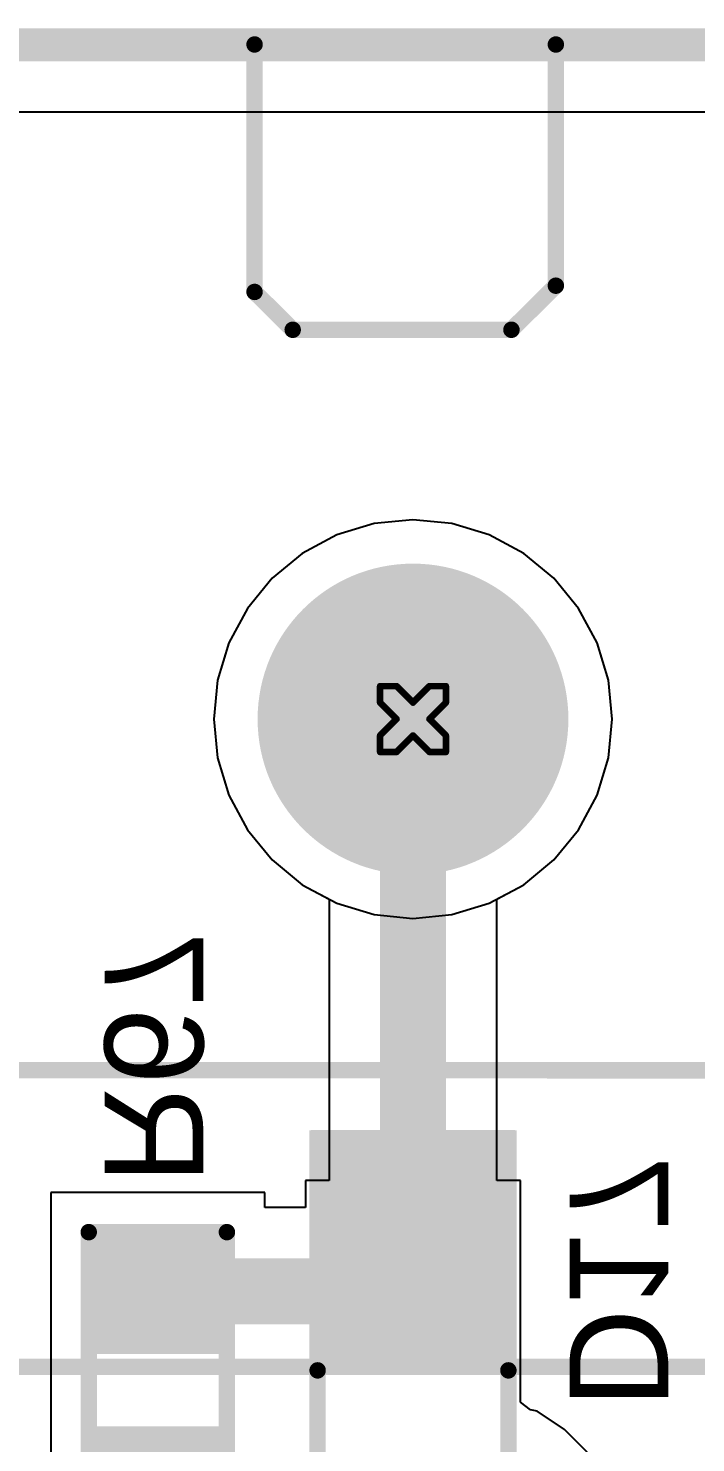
# Model space of a CAD drawing. Header units: inches. Extents: x 0 to 198, y 0 to 199.
# Drawn here: x 2.1984 to 2.4013, y 4.2995 to 4.7294 of the extents above; entities that cross this region are included whole.
import ezdxf

# ---------------------------------------------------------------- set-up
doc = ezdxf.new("R2010")
doc.units = ezdxf.units.IN
doc.header["$MEASUREMENT"] = 0
for name, color, linetype in [('Board Outline', 216, 'Continuous'), ('Bottom Layer', 5, 'Continuous'), ('Bottom Overlay', 54, 'Continuous'), ('Bottom Paste', 16, 'Continuous'), ('Bottom Solder', 6, 'Continuous'), ('Drill Drawing', 1, 'Continuous'), ('Layer 1', 16, 'Continuous'), ('Layer 2', 76, 'Continuous'), ('Multi-Layer', 9, 'Continuous'), ('Pad Holes', 156, 'Continuous'), ('Top Layer', 1, 'Continuous'), ('Top Overlay', 2, 'Continuous'), ('Top Solder', 216, 'Continuous')]:
    doc.layers.add(name, color=color, linetype=linetype)
doc.styles.add('Arial', font='', dxfattribs={"height": 0.2})
doc.styles.get('Arial').set_extended_font_data('Arial')

# ---------------------------------------------------------------- blocks, each defined once
blk = doc.blocks.new('DB128V_5_08_9P_GN_S_22')
at = {"layer": 'Bottom Layer'}
h = blk.add_hatch(color=5, dxfattribs=at)
edge = h.paths.add_edge_path()
edge.add_arc((0, 0), 0.04528, 0, 360)
at = {"layer": 'Bottom Solder'}
h = blk.add_hatch(color=6, dxfattribs=at)
edge = h.paths.add_edge_path()
edge.add_arc((0, 0), 0.04724, 0, 360)
at = {"layer": 'Layer 1'}
h = blk.add_hatch(color=16, dxfattribs=at)
edge = h.paths.add_edge_path()
edge.add_arc((0, 0), 0.04528, 0, 360)
at = {"layer": 'Layer 2'}
h = blk.add_hatch(color=76, dxfattribs=at)
edge = h.paths.add_edge_path()
edge.add_arc((0, 0), 0.04528, 0, 360)
at = {"layer": 'Multi-Layer'}
h = blk.add_hatch(color=9, dxfattribs=at)
edge = h.paths.add_edge_path()
edge.add_arc((0, 0), 0.04528, 0, 360)
at = {"layer": 'Pad Holes'}
h = blk.add_hatch(color=7, dxfattribs=at)
edge = h.paths.add_edge_path()
edge.add_arc((0, 0), 0.02953, 0, 360)
at = {"layer": 'Top Layer'}
h = blk.add_hatch(color=1, dxfattribs=at)
edge = h.paths.add_edge_path()
edge.add_arc((0, 0), 0.04528, 0, 360)
at = {"layer": 'Top Solder'}
h = blk.add_hatch(color=216, dxfattribs=at)
edge = h.paths.add_edge_path()
edge.add_arc((0, 0), 0.04724, 0, 360)
at = {"layer": 'Top Overlay'}
for points in [[(0.9, 0.19685, 0.005, 0.005, 0), (-0.9, 0.19685, 0.005, 0.005, 0)], [(0.9, 0.10654, 0.005, 0.005, 0), (-0.9, 0.10691, 0.005, 0.005, 0)], [(-0.02993, -0.11831, 0.005, 0.005, 0), (-0.04343, -0.13171, 0.005, 0.005, 0)], [(0.03657, -0.11831, 0.005, 0.005, 0), (-0.02993, -0.11831, 0.005, 0.005, 0)], [(0.04817, -0.12981, 0.005, 0.005, 0), (0.03657, -0.11831, 0.005, 0.005, 0)], [(0.04817, -0.20502, 0.005, 0.005, 0), (0.04817, -0.12981, 0.005, 0.005, 0)], [(-0.04343, -0.13171, 0.005, 0.005, 0), (-0.04343, -0.20501, 0.005, 0.005, 0)], [(0.9, -0.20472, 0.005, 0.005, 0), (-0.9, -0.20472, 0.005, 0.005, 0)]]:
    blk.add_lwpolyline(points, format="xyseb", dxfattribs=at)
for points in [[(-0.03118, -0.11831, 0.0025, 0.0025, 1), (-0.02868, -0.11831, 0.0025, 0.0025, 1)], [(-0.03118, -0.11831, 0.0025, 0.0025, 1), (-0.02868, -0.11831, 0.0025, 0.0025, 1)], [(0.03532, -0.11831, 0.0025, 0.0025, 1), (0.03782, -0.11831, 0.0025, 0.0025, 1)], [(0.03532, -0.11831, 0.0025, 0.0025, 1), (0.03782, -0.11831, 0.0025, 0.0025, 1)], [(0.04692, -0.12981, 0.0025, 0.0025, 1), (0.04942, -0.12981, 0.0025, 0.0025, 1)], [(0.04692, -0.12981, 0.0025, 0.0025, 1), (0.04942, -0.12981, 0.0025, 0.0025, 1)], [(-0.04468, -0.13171, 0.0025, 0.0025, 1), (-0.04218, -0.13171, 0.0025, 0.0025, 1)], [(-0.04468, -0.13171, 0.0025, 0.0025, 1), (-0.04218, -0.13171, 0.0025, 0.0025, 1)], [(-0.04468, -0.20501, 0.0025, 0.0025, 1), (-0.04218, -0.20501, 0.0025, 0.0025, 1)], [(0.04692, -0.20502, 0.0025, 0.0025, 1), (0.04942, -0.20502, 0.0025, 0.0025, 1)]]:
    blk.add_lwpolyline(points, format="xyseb", close=True, dxfattribs=at)
blk = doc.blocks.new('R___0603_B_124')
at = {"layer": 'Bottom Layer'}
for points in [[(-0.045, -0.0175), (-0.045, 0.0175), (-0.015, 0.0175), (-0.015, -0.0175)], [(0.015, -0.0175), (0.015, 0.0175), (0.045, 0.0175), (0.045, -0.0175)]]:
    blk.add_hatch(color=5, dxfattribs=at).paths.add_polyline_path(points)
at = {"layer": 'Bottom Paste'}
for points in [[(-0.045, -0.0175), (-0.045, 0.0175), (-0.015, 0.0175), (-0.015, -0.0175)], [(0.015, -0.0175), (0.015, 0.0175), (0.045, 0.0175), (0.045, -0.0175)]]:
    blk.add_hatch(color=16, dxfattribs=at).paths.add_polyline_path(points)
at = {"layer": 'Bottom Solder'}
for points in [[(-0.049, -0.0215), (-0.049, 0.0215), (-0.011, 0.0215), (-0.011, -0.0215)], [(0.011, -0.0215), (0.011, 0.0215), (0.049, 0.0215), (0.049, -0.0215)]]:
    blk.add_hatch(color=6, dxfattribs=at).paths.add_polyline_path(points)
at = {"layer": 'Bottom Overlay'}
for points in [[(-0.048, -0.021, 0.005, 0.005, 0), (-0.048, 0.021, 0.005, 0.005, 0)], [(0.048, 0.021, 0.005, 0.005, 0), (-0.048, 0.021, 0.005, 0.005, 0)], [(0.048, -0.021, 0.005, 0.005, 0), (0.048, 0.021, 0.005, 0.005, 0)], [(0.048, -0.021, 0.005, 0.005, 0), (-0.048, -0.021, 0.005, 0.005, 0)]]:
    blk.add_lwpolyline(points, format="xyseb", dxfattribs=at)
for points in [[(-0.04925, 0.021, 0.0025, 0.0025, 1), (-0.04675, 0.021, 0.0025, 0.0025, 1)], [(-0.04925, 0.021, 0.0025, 0.0025, 1), (-0.04675, 0.021, 0.0025, 0.0025, 1)], [(0.04675, 0.021, 0.0025, 0.0025, 1), (0.04925, 0.021, 0.0025, 0.0025, 1)], [(0.04675, 0.021, 0.0025, 0.0025, 1), (0.04925, 0.021, 0.0025, 0.0025, 1)], [(-0.04925, -0.021, 0.0025, 0.0025, 1), (-0.04675, -0.021, 0.0025, 0.0025, 1)], [(-0.04925, -0.021, 0.0025, 0.0025, 1), (-0.04675, -0.021, 0.0025, 0.0025, 1)], [(0.04675, -0.021, 0.0025, 0.0025, 1), (0.04925, -0.021, 0.0025, 0.0025, 1)], [(0.04675, -0.021, 0.0025, 0.0025, 1), (0.04925, -0.021, 0.0025, 0.0025, 1)]]:
    blk.add_lwpolyline(points, format="xyseb", close=True, dxfattribs=at)
blk = doc.blocks.new('SOD_123_B_282')
at = {"layer": 'Bottom Layer'}
for points in [[(-0.08071, -0.01772), (-0.08071, 0.01772), (-0.04331, 0.01772), (-0.04331, -0.01772)], [(0.04331, -0.01772), (0.04331, 0.01772), (0.08071, 0.01772), (0.08071, -0.01772)]]:
    blk.add_hatch(color=5, dxfattribs=at).paths.add_polyline_path(points)
at = {"layer": 'Bottom Overlay'}
for points in [[(0.038, 0.01999), (0.111, 0.01999), (0.111, 0.03149), (0.038, 0.03149)], [(0.08346, -0.03101), (0.11101, -0.03101), (0.11101, 0.03099), (0.08346, 0.03099)], [(0.038, -0.03151), (0.111, -0.03151), (0.111, -0.02001), (0.038, -0.02001)]]:
    blk.add_hatch(color=54, dxfattribs=at).paths.add_polyline_path(points)
at = {"layer": 'Bottom Paste'}
for points in [[(-0.08071, -0.01772), (-0.08071, 0.01772), (-0.04331, 0.01772), (-0.04331, -0.01772)], [(0.04331, -0.01772), (0.04331, 0.01772), (0.08071, 0.01772), (0.08071, -0.01772)]]:
    blk.add_hatch(color=16, dxfattribs=at).paths.add_polyline_path(points)
at = {"layer": 'Bottom Solder'}
for points in [[(-0.08471, -0.02172), (-0.08471, 0.02172), (-0.03931, 0.02172), (-0.03931, -0.02172)], [(0.03931, -0.02172), (0.03931, 0.02172), (0.08471, 0.02172), (0.08471, -0.02172)]]:
    blk.add_hatch(color=6, dxfattribs=at).paths.add_polyline_path(points)
at = {"layer": 'Bottom Overlay'}
for points in [[(-0.054, 0.029, 0.005, 0.005, 0), (-0.054, 0.023, 0.005, 0.005, 0)], [(-0.054, 0.029, 0.005, 0.005, 0), (0.038, 0.029, 0.005, 0.005, 0)], [(-0.054, -0.023, 0.005, 0.005, 0), (-0.054, -0.029, 0.005, 0.005, 0)], [(-0.054, -0.029, 0.005, 0.005, 0), (0.038, -0.029, 0.005, 0.005, 0)]]:
    blk.add_lwpolyline(points, format="xyseb", dxfattribs=at)
for points in [[(-0.05525, 0.029, 0.0025, 0.0025, 1), (-0.05275, 0.029, 0.0025, 0.0025, 1)], [(-0.05525, 0.029, 0.0025, 0.0025, 1), (-0.05275, 0.029, 0.0025, 0.0025, 1)], [(0.03675, 0.029, 0.0025, 0.0025, 1), (0.03925, 0.029, 0.0025, 0.0025, 1)], [(-0.05525, 0.023, 0.0025, 0.0025, 1), (-0.05275, 0.023, 0.0025, 0.0025, 1)], [(-0.05525, -0.023, 0.0025, 0.0025, 1), (-0.05275, -0.023, 0.0025, 0.0025, 1)], [(-0.05525, -0.029, 0.0025, 0.0025, 1), (-0.05275, -0.029, 0.0025, 0.0025, 1)], [(-0.05525, -0.029, 0.0025, 0.0025, 1), (-0.05275, -0.029, 0.0025, 0.0025, 1)], [(0.03675, -0.029, 0.0025, 0.0025, 1), (0.03925, -0.029, 0.0025, 0.0025, 1)]]:
    blk.add_lwpolyline(points, format="xyseb", close=True, dxfattribs=at)

msp = doc.modelspace()

# ---------------------------------------------------------------- linework, layer by layer
at = {"layer": 'Board Outline'}
msp.add_lwpolyline([(0, 4.72441, 0.01, 0.01, 0), (6.29921, 4.72441, 0.01, 0.01, 0)], format="xyseb", dxfattribs=at)
at = {"layer": 'Bottom Layer'}
for p, q in [((0.33592, 4.70402), (5.96031, 4.70402)), ((2.30349, 4.57888), (2.29213, 4.57543)), ((2.31531, 4.58004), (2.30349, 4.57888)), ((2.32713, 4.57888), (2.31531, 4.58004)), ((2.33849, 4.57543), (2.32713, 4.57888)), ((2.29213, 4.57543), (2.28166, 4.56983)), ((2.34896, 4.56983), (2.33849, 4.57543)), ((2.28166, 4.56983), (2.27248, 4.5623)), ((2.35814, 4.5623), (2.34896, 4.56983)), ((2.27248, 4.5623), (2.26495, 4.55312)), ((2.36567, 4.55312), (2.35814, 4.5623)), ((2.26495, 4.55312), (2.25935, 4.54265)), ((2.37127, 4.54265), (2.36567, 4.55312)), ((2.25935, 4.54265), (2.25591, 4.53129)), ((2.37471, 4.53129), (2.37127, 4.54265)), ((2.25591, 4.53129), (2.25474, 4.51947)), ((2.37588, 4.51947), (2.37471, 4.53129)), ((2.25474, 4.51947), (2.25591, 4.50766)), ((2.37471, 4.50766), (2.37588, 4.51947)), ((2.25591, 4.50766), (2.25935, 4.4963)), ((2.37127, 4.4963), (2.37471, 4.50766)), ((2.25935, 4.4963), (2.26495, 4.48582)), ((2.36567, 4.48582), (2.37127, 4.4963)), ((2.26495, 4.48582), (2.27248, 4.47665)), ((2.35814, 4.47665), (2.36567, 4.48582)), ((2.27248, 4.47665), (2.28166, 4.46911)), ((2.34896, 4.46911), (2.35814, 4.47665)), ((2.28166, 4.46911), (2.28982, 4.46475)), ((2.3408, 4.46475), (2.34896, 4.46911)), ((2.28982, 4.46475), (2.28982, 4.37924)), ((2.3408, 4.37924), (2.3408, 4.46475)), ((2.28982, 4.37924), (2.28259, 4.37924)), ((2.28259, 4.37924), (2.28259, 4.37103)), ((2.34803, 4.37924), (2.3408, 4.37924)), ((2.34803, 4.31184), (2.34803, 4.37924)), ((2.27023, 4.37554), (2.20523, 4.37554)), ((2.20523, 4.37554), (2.20523, 4.31554)), ((2.27023, 4.37103), (2.27023, 4.37554)), ((2.28259, 4.37103), (2.27023, 4.37103)), ((2.20523, 4.31554), (2.20523, 4.25554)), ((2.35105, 4.30949), (2.34803, 4.31184)), ((2.35309, 4.30909), (2.35105, 4.30949)), ((2.36135, 4.30356), (2.35309, 4.30909)), ((2.38333, 4.28158), (2.36135, 4.30356))]:
    msp.add_line(p, q, dxfattribs=at)
for points in [[(2.31531, 4.34554, 0.02, 0.02, 0), (2.31531, 4.51947, 0.02, 0.02, 0)], [(2.23773, 4.34554, 0.02, 0.02, 0), (2.31531, 4.34554, 0.02, 0.02, 0)]]:
    msp.add_lwpolyline(points, format="xyseb", dxfattribs=at)
for points in [[(2.31031, 4.51947, 0.01, 0.01, 1), (2.32031, 4.51947, 0.01, 0.01, 1)], [(2.23273, 4.34554, 0.01, 0.01, 1), (2.24273, 4.34554, 0.01, 0.01, 1)], [(2.31031, 4.34554, 0.01, 0.01, 1), (2.32031, 4.34554, 0.01, 0.01, 1)], [(2.31031, 4.34554, 0.01, 0.01, 1), (2.32031, 4.34554, 0.01, 0.01, 1)]]:
    msp.add_lwpolyline(points, format="xyseb", close=True, dxfattribs=at)
at = {"layer": 'Drill Drawing'}
for points in [[(2.30531, 4.52447, 0.002, 0.002, 0), (2.30531, 4.52947, 0.002, 0.002, 0)], [(2.30531, 4.52947, 0.002, 0.002, 0), (2.31031, 4.52947, 0.002, 0.002, 0)], [(2.31031, 4.52947, 0.002, 0.002, 0), (2.31531, 4.52447, 0.002, 0.002, 0)], [(2.31531, 4.52447, 0.002, 0.002, 0), (2.32031, 4.52947, 0.002, 0.002, 0)], [(2.32031, 4.52947, 0.002, 0.002, 0), (2.32531, 4.52947, 0.002, 0.002, 0)], [(2.32531, 4.52447, 0.002, 0.002, 0), (2.32531, 4.52947, 0.002, 0.002, 0)], [(2.30531, 4.52447, 0.002, 0.002, 0), (2.31031, 4.51947, 0.002, 0.002, 0)], [(2.32031, 4.51947, 0.002, 0.002, 0), (2.32531, 4.52447, 0.002, 0.002, 0)], [(2.30531, 4.51447, 0.002, 0.002, 0), (2.31031, 4.51947, 0.002, 0.002, 0)], [(2.32031, 4.51947, 0.002, 0.002, 0), (2.32531, 4.51447, 0.002, 0.002, 0)], [(2.30531, 4.50947, 0.002, 0.002, 0), (2.30531, 4.51447, 0.002, 0.002, 0)], [(2.31031, 4.50947, 0.002, 0.002, 0), (2.31531, 4.51447, 0.002, 0.002, 0)], [(2.31531, 4.51447, 0.002, 0.002, 0), (2.32031, 4.50947, 0.002, 0.002, 0)], [(2.32531, 4.50947, 0.002, 0.002, 0), (2.32531, 4.51447, 0.002, 0.002, 0)], [(2.30531, 4.50947, 0.002, 0.002, 0), (2.31031, 4.50947, 0.002, 0.002, 0)], [(2.32031, 4.50947, 0.002, 0.002, 0), (2.32531, 4.50947, 0.002, 0.002, 0)]]:
    msp.add_lwpolyline(points, format="xyseb", dxfattribs=at)
for points in [[(2.30481, 4.52947, 0.001, 0.001, 1), (2.30581, 4.52947, 0.001, 0.001, 1)], [(2.30481, 4.52947, 0.001, 0.001, 1), (2.30581, 4.52947, 0.001, 0.001, 1)], [(2.30981, 4.52947, 0.001, 0.001, 1), (2.31081, 4.52947, 0.001, 0.001, 1)], [(2.30981, 4.52947, 0.001, 0.001, 1), (2.31081, 4.52947, 0.001, 0.001, 1)], [(2.31981, 4.52947, 0.001, 0.001, 1), (2.32081, 4.52947, 0.001, 0.001, 1)], [(2.31981, 4.52947, 0.001, 0.001, 1), (2.32081, 4.52947, 0.001, 0.001, 1)], [(2.32481, 4.52947, 0.001, 0.001, 1), (2.32581, 4.52947, 0.001, 0.001, 1)], [(2.32481, 4.52947, 0.001, 0.001, 1), (2.32581, 4.52947, 0.001, 0.001, 1)], [(2.30481, 4.52447, 0.001, 0.001, 1), (2.30581, 4.52447, 0.001, 0.001, 1)], [(2.30481, 4.52447, 0.001, 0.001, 1), (2.30581, 4.52447, 0.001, 0.001, 1)], [(2.31481, 4.52447, 0.001, 0.001, 1), (2.31581, 4.52447, 0.001, 0.001, 1)], [(2.31481, 4.52447, 0.001, 0.001, 1), (2.31581, 4.52447, 0.001, 0.001, 1)], [(2.32481, 4.52447, 0.001, 0.001, 1), (2.32581, 4.52447, 0.001, 0.001, 1)], [(2.32481, 4.52447, 0.001, 0.001, 1), (2.32581, 4.52447, 0.001, 0.001, 1)], [(2.30981, 4.51947, 0.001, 0.001, 1), (2.31081, 4.51947, 0.001, 0.001, 1)], [(2.30981, 4.51947, 0.001, 0.001, 1), (2.31081, 4.51947, 0.001, 0.001, 1)], [(2.31981, 4.51947, 0.001, 0.001, 1), (2.32081, 4.51947, 0.001, 0.001, 1)], [(2.31981, 4.51947, 0.001, 0.001, 1), (2.32081, 4.51947, 0.001, 0.001, 1)], [(2.30481, 4.51447, 0.001, 0.001, 1), (2.30581, 4.51447, 0.001, 0.001, 1)], [(2.30481, 4.51447, 0.001, 0.001, 1), (2.30581, 4.51447, 0.001, 0.001, 1)], [(2.31481, 4.51447, 0.001, 0.001, 1), (2.31581, 4.51447, 0.001, 0.001, 1)], [(2.31481, 4.51447, 0.001, 0.001, 1), (2.31581, 4.51447, 0.001, 0.001, 1)], [(2.32481, 4.51447, 0.001, 0.001, 1), (2.32581, 4.51447, 0.001, 0.001, 1)], [(2.32481, 4.51447, 0.001, 0.001, 1), (2.32581, 4.51447, 0.001, 0.001, 1)], [(2.30481, 4.50947, 0.001, 0.001, 1), (2.30581, 4.50947, 0.001, 0.001, 1)], [(2.30481, 4.50947, 0.001, 0.001, 1), (2.30581, 4.50947, 0.001, 0.001, 1)], [(2.30981, 4.50947, 0.001, 0.001, 1), (2.31081, 4.50947, 0.001, 0.001, 1)], [(2.30981, 4.50947, 0.001, 0.001, 1), (2.31081, 4.50947, 0.001, 0.001, 1)], [(2.31981, 4.50947, 0.001, 0.001, 1), (2.32081, 4.50947, 0.001, 0.001, 1)], [(2.31981, 4.50947, 0.001, 0.001, 1), (2.32081, 4.50947, 0.001, 0.001, 1)], [(2.32481, 4.50947, 0.001, 0.001, 1), (2.32581, 4.50947, 0.001, 0.001, 1)], [(2.32481, 4.50947, 0.001, 0.001, 1), (2.32581, 4.50947, 0.001, 0.001, 1)]]:
    msp.add_lwpolyline(points, format="xyseb", close=True, dxfattribs=at)
at = {"layer": 'Layer 1'}
for p, q in [((0.33592, 4.70402), (5.96031, 4.70402)), ((2.30349, 4.57888), (2.29213, 4.57543)), ((2.31531, 4.58004), (2.30349, 4.57888)), ((2.32713, 4.57888), (2.31531, 4.58004)), ((2.33849, 4.57543), (2.32713, 4.57888)), ((2.29213, 4.57543), (2.28166, 4.56983)), ((2.34896, 4.56983), (2.33849, 4.57543)), ((2.28166, 4.56983), (2.27248, 4.5623)), ((2.35814, 4.5623), (2.34896, 4.56983)), ((2.27248, 4.5623), (2.26495, 4.55312)), ((2.36567, 4.55312), (2.35814, 4.5623)), ((2.26495, 4.55312), (2.25935, 4.54265)), ((2.37127, 4.54265), (2.36567, 4.55312)), ((2.25935, 4.54265), (2.25591, 4.53129)), ((2.37471, 4.53129), (2.37127, 4.54265)), ((2.25591, 4.53129), (2.25474, 4.51947)), ((2.37588, 4.51947), (2.37471, 4.53129)), ((2.25474, 4.51947), (2.25591, 4.50766)), ((2.37471, 4.50766), (2.37588, 4.51947)), ((2.25591, 4.50766), (2.25935, 4.4963)), ((2.37127, 4.4963), (2.37471, 4.50766)), ((2.25935, 4.4963), (2.26495, 4.48582)), ((2.36567, 4.48582), (2.37127, 4.4963)), ((2.26495, 4.48582), (2.27248, 4.47665)), ((2.35814, 4.47665), (2.36567, 4.48582)), ((2.27248, 4.47665), (2.28166, 4.46911)), ((2.34896, 4.46911), (2.35814, 4.47665)), ((2.28166, 4.46911), (2.29213, 4.46352)), ((2.33849, 4.46352), (2.34896, 4.46911)), ((2.29213, 4.46352), (2.30349, 4.46007)), ((2.32713, 4.46007), (2.33849, 4.46352)), ((2.30349, 4.46007), (2.31531, 4.45891)), ((2.31531, 4.45891), (2.32713, 4.46007))]:
    msp.add_line(p, q, dxfattribs=at)
at = {"layer": 'Layer 2'}
for p, q in [((0.33592, 4.70402), (5.96031, 4.70402)), ((2.30349, 4.57888), (2.29213, 4.57543)), ((2.31531, 4.58004), (2.30349, 4.57888)), ((2.32713, 4.57888), (2.31531, 4.58004)), ((2.33849, 4.57543), (2.32713, 4.57888)), ((2.29213, 4.57543), (2.28166, 4.56983)), ((2.34896, 4.56983), (2.33849, 4.57543)), ((2.28166, 4.56983), (2.27248, 4.5623)), ((2.35814, 4.5623), (2.34896, 4.56983)), ((2.27248, 4.5623), (2.26495, 4.55312)), ((2.36567, 4.55312), (2.35814, 4.5623)), ((2.26495, 4.55312), (2.25935, 4.54265)), ((2.37127, 4.54265), (2.36567, 4.55312)), ((2.25935, 4.54265), (2.25591, 4.53129)), ((2.37471, 4.53129), (2.37127, 4.54265)), ((2.25591, 4.53129), (2.25474, 4.51947)), ((2.37588, 4.51947), (2.37471, 4.53129)), ((2.25474, 4.51947), (2.25591, 4.50766)), ((2.37471, 4.50766), (2.37588, 4.51947)), ((2.25591, 4.50766), (2.25935, 4.4963)), ((2.37127, 4.4963), (2.37471, 4.50766)), ((2.25935, 4.4963), (2.26495, 4.48582)), ((2.36567, 4.48582), (2.37127, 4.4963)), ((2.26495, 4.48582), (2.27248, 4.47665)), ((2.35814, 4.47665), (2.36567, 4.48582)), ((2.27248, 4.47665), (2.28166, 4.46911)), ((2.34896, 4.46911), (2.35814, 4.47665)), ((2.28166, 4.46911), (2.29213, 4.46352)), ((2.33849, 4.46352), (2.34896, 4.46911)), ((2.29213, 4.46352), (2.30349, 4.46007)), ((2.32713, 4.46007), (2.33849, 4.46352)), ((2.30349, 4.46007), (2.31531, 4.45891)), ((2.31531, 4.45891), (2.32713, 4.46007))]:
    msp.add_line(p, q, dxfattribs=at)
at = {"layer": 'Top Layer'}
for p, q in [((0.33592, 4.70402), (5.96031, 4.70402)), ((2.30349, 4.57888), (2.29213, 4.57543)), ((2.31531, 4.58004), (2.30349, 4.57888)), ((2.32713, 4.57888), (2.31531, 4.58004)), ((2.33849, 4.57543), (2.32713, 4.57888)), ((2.29213, 4.57543), (2.28166, 4.56983)), ((2.34896, 4.56983), (2.33849, 4.57543)), ((2.28166, 4.56983), (2.27248, 4.5623)), ((2.35814, 4.5623), (2.34896, 4.56983)), ((2.27248, 4.5623), (2.26495, 4.55312)), ((2.36567, 4.55312), (2.35814, 4.5623)), ((2.26495, 4.55312), (2.25935, 4.54265)), ((2.37127, 4.54265), (2.36567, 4.55312)), ((2.25935, 4.54265), (2.25591, 4.53129)), ((2.37471, 4.53129), (2.37127, 4.54265)), ((2.25591, 4.53129), (2.25474, 4.51947)), ((2.37588, 4.51947), (2.37471, 4.53129)), ((2.25474, 4.51947), (2.25591, 4.50766)), ((2.37471, 4.50766), (2.37588, 4.51947)), ((2.25591, 4.50766), (2.25935, 4.4963)), ((2.37127, 4.4963), (2.37471, 4.50766)), ((2.25935, 4.4963), (2.26495, 4.48582)), ((2.36567, 4.48582), (2.37127, 4.4963)), ((2.26495, 4.48582), (2.27248, 4.47665)), ((2.35814, 4.47665), (2.36567, 4.48582)), ((2.27248, 4.47665), (2.28166, 4.46911)), ((2.34896, 4.46911), (2.35814, 4.47665)), ((2.28166, 4.46911), (2.29213, 4.46352)), ((2.33849, 4.46352), (2.34896, 4.46911)), ((2.29213, 4.46352), (2.30349, 4.46007)), ((2.32713, 4.46007), (2.33849, 4.46352)), ((2.30349, 4.46007), (2.31531, 4.45891)), ((2.31531, 4.45891), (2.32713, 4.46007))]:
    msp.add_line(p, q, dxfattribs=at)

# ---------------------------------------------------------------- block references
for name, p, rotation in [('DB128V_5_08_9P_GN_S_22', (2.31531, 4.51947), 180), ('SOD_123_B_282', (2.31531, 4.28353), 90), ('R___0603_B_124', (2.23773, 4.31554), 270)]:
    msp.add_blockref(name, p, dxfattribs=dict(rotation=rotation))

# ---------------------------------------------------------------- texts
at = {"layer": 'Bottom Overlay', "style": 'Arial', "text_generation_flag": 2}
for s, p in [('R67', (2.22154, 4.37807)), ('D17', (2.36293, 4.31001))]:
    msp.add_text(s, height=0.03, rotation=270, dxfattribs=at).set_placement(p)

doc.saveas('drawing.dxf')
